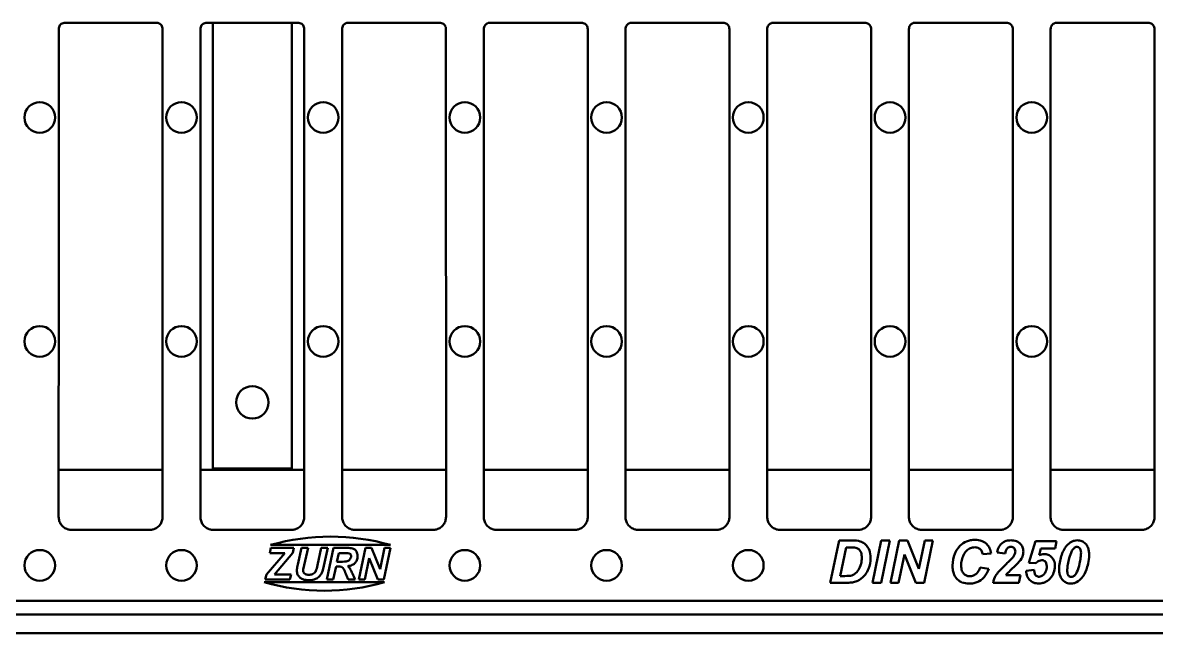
# Model space of a CAD drawing. Header units: inches. Extents: x 31 to 195, y 77 to 126.
# Drawn here: x 153.76 to 164.48, y 110.51 to 116.28 of the extents above; entities that cross this region are included whole.
import ezdxf

# ---------------------------------------------------------------- set-up
doc = ezdxf.new("R2010")
doc.units = ezdxf.units.IN
doc.header["$LTSCALE"] = 8
doc.header["$MEASUREMENT"] = 0
doc.layers.add('Visible (ANSI)', color=7, linetype='Continuous', lineweight=50)

msp = doc.modelspace()

# ---------------------------------------------------------------- linework, layer by layer
at = {"layer": 'Visible (ANSI)'}
for p, q in [((155.02431, 116.276758), (154.161905, 116.276758)), ((156.36431, 116.276758), (155.501905, 116.276758)), ((155.558108, 112.06408), (155.558108, 116.276758)), ((156.308108, 116.276758), (156.308108, 112.06408)), ((157.70431, 116.276758), (156.841905, 116.276758)), ((159.04431, 116.276758), (158.181905, 116.276758)), ((160.38431, 116.276758), (159.521905, 116.276758)), ((161.72431, 116.276758), (160.861905, 116.276758)), ((163.06431, 116.276758), (162.201905, 116.276758)), ((164.40431, 116.276758), (163.541905, 116.276758)), ((154.101647, 112.05308), (155.084568, 112.05308)), ((155.441647, 112.05308), (156.424568, 112.05308)), ((156.308108, 112.06408), (155.558108, 112.06408)), ((156.781647, 112.05308), (157.764568, 112.05308)), ((158.121647, 112.05308), (159.104568, 112.05308)), ((159.461647, 112.05308), (160.444568, 112.05308)), ((160.801647, 112.05308), (161.784568, 112.05308)), ((162.141647, 112.05308), (163.124568, 112.05308)), ((163.481647, 112.05308), (164.464568, 112.05308)), ((154.959668, 111.4833), (154.226547, 111.4833)), ((156.299668, 111.4833), (155.566547, 111.4833)), ((157.639668, 111.4833), (156.906547, 111.4833)), ((158.979668, 111.4833), (158.246547, 111.4833)), ((160.319668, 111.4833), (159.586547, 111.4833)), ((161.659668, 111.4833), (160.926547, 111.4833)), ((161.481034, 111.384081), (161.397498, 110.98408)), ((161.588961, 111.384081), (161.481034, 111.384081)), ((161.879815, 111.384081), (161.796278, 110.98408)), ((161.878595, 110.98408), (161.962132, 111.384081)), ((161.962132, 111.384081), (161.879815, 111.384081)), ((162.051156, 111.384081), (161.96762, 110.98408)), ((162.127376, 111.384081), (162.051156, 111.384081)), ((162.236217, 111.116398), (162.127376, 111.384081)), ((162.292315, 111.384081), (162.236217, 111.116398)), ((162.999668, 111.4833), (162.266547, 111.4833)), ((162.284998, 110.98408), (162.368534, 111.384081)), ((162.368534, 111.384081), (162.292315, 111.384081)), ((164.339668, 111.4833), (163.606547, 111.4833)), ((156.109175, 111.314081), (156.098656, 111.264004)), ((156.105322, 111.341702), (157.240127, 111.341702)), ((156.325714, 111.314081), (156.109175, 111.314081)), ((156.316797, 111.266977), (156.325714, 111.314081)), ((156.398199, 111.314081), (156.362986, 111.155849)), ((156.459937, 111.314081), (156.398199, 111.314081)), ((156.424038, 111.151047), (156.459937, 111.314081)), ((156.584556, 111.314081), (156.550257, 111.150132)), ((156.645836, 111.314081), (156.584556, 111.314081)), ((156.610623, 111.144416), (156.645836, 111.314081)), ((156.699342, 111.314081), (156.63669, 111.01408)), ((156.832422, 111.314081), (156.699342, 111.314081)), ((157.002315, 111.314081), (156.939663, 111.01408)), ((157.05948, 111.314081), (157.002315, 111.314081)), ((157.141111, 111.113318), (157.05948, 111.314081)), ((157.183184, 111.314081), (157.141111, 111.113318)), ((157.177696, 111.01408), (157.240349, 111.314081)), ((157.240349, 111.314081), (157.183184, 111.314081)), ((161.49323, 111.04841), (161.549327, 111.317922)), ((161.549327, 111.317922), (161.597193, 111.317922)), ((163.337437, 111.378593), (163.276461, 111.17402)), ((163.538352, 111.378593), (163.337437, 111.378593)), ((163.372498, 111.245361), (163.390791, 111.306946)), ((163.390791, 111.306946), (163.523717, 111.306946)), ((163.523717, 111.306946), (163.538352, 111.378593)), ((156.238824, 111.264004), (156.06573, 111.061413)), ((156.098656, 111.264004), (156.238824, 111.264004)), ((156.141873, 111.063242), (156.316797, 111.266977)), ((156.733641, 111.183288), (156.750562, 111.264004)), ((156.766339, 111.183288), (156.733641, 111.183288)), ((156.750562, 111.264004), (156.818473, 111.264004)), ((156.996827, 111.01408), (157.039129, 111.215529)), ((157.039129, 111.215529), (157.120531, 111.01408)), ((162.043839, 110.98408), (162.100242, 111.252678)), ((162.100242, 111.252678), (162.208778, 110.98408)), ((162.839266, 111.253593), (162.91823, 111.261215)), ((162.976156, 111.271276), (163.052681, 111.25969)), ((163.276461, 111.17402), (163.340791, 111.169141)), ((156.06573, 111.061413), (156.055897, 111.01408)), ((156.299419, 111.064157), (156.228534, 111.064157)), ((156.2889, 111.01408), (156.299419, 111.064157)), ((156.41512, 111.111032), (156.424038, 111.151047)), ((156.698428, 111.01408), (156.724266, 111.138242)), ((156.724266, 111.138242), (156.749419, 111.138242)), ((162.897193, 111.115178), (162.814266, 111.127678)), ((163.327681, 111.105422), (163.251156, 111.098715)), ((157.183243, 110.98908), (156.045608, 110.98908)), ((156.055897, 111.01408), (156.2889, 111.01408)), ((156.63669, 111.01408), (156.698428, 111.01408)), ((156.838367, 111.01408), (156.904678, 111.01408)), ((156.939663, 111.01408), (156.996827, 111.01408)), ((157.120531, 111.01408), (157.177696, 111.01408)), ((161.397498, 110.98408), (161.538656, 110.98408)), ((161.534998, 111.04841), (161.49323, 111.04841)), ((161.796278, 110.98408), (161.878595, 110.98408)), ((161.96762, 110.98408), (162.043839, 110.98408)), ((162.208778, 110.98408), (162.284998, 110.98408)), ((162.938961, 110.98408), (163.181949, 110.98408)), ((163.196583, 111.055727), (163.058169, 111.055727)), ((163.181949, 110.98408), (163.196583, 111.055727)), ((146.608334, 110.81408), (165.257881, 110.81408)), ((71.933108, 110.68608), (191.933108, 110.68608)), ((71.933108, 110.50708), (191.933108, 110.50708))]:
    msp.add_line(p, q, dxfattribs=at)
for centre, radius in [((153.923108, 115.38108), 0.145), ((155.263108, 115.38108), 0.145), ((156.603108, 115.38108), 0.145), ((157.943108, 115.38108), 0.145), ((159.283108, 115.38108), 0.145), ((160.623108, 115.38108), 0.145), ((161.963108, 115.38108), 0.145), ((163.303108, 115.38108), 0.145), ((153.923108, 113.26508), 0.145), ((155.263108, 113.26508), 0.145), ((156.603108, 113.26508), 0.145), ((157.943108, 113.26508), 0.145), ((159.283108, 113.26508), 0.145), ((160.623108, 113.26508), 0.145), ((161.963108, 113.26508), 0.145), ((163.303108, 113.26508), 0.145), ((155.933108, 112.68908), 0.1535), ((153.923108, 111.14908), 0.145), ((155.263108, 111.14908), 0.145), ((157.943108, 111.14908), 0.145), ((159.283108, 111.14908), 0.145), ((160.623108, 111.14908), 0.145)]:
    msp.add_circle(centre, radius, dxfattribs=at)
for centre, start, end in [((156.672724, 109.340588), 74.1696637, 105.8303363), ((156.614425, 112.989792), 254.1291453, 285.8708547)]:
    msp.add_arc(centre, 2.08, start, end, dxfattribs=at)
for points, knots in [([(154.101989, 116.216817), (154.101985, 115.909571), (154.101972, 115.602325), (154.101934, 114.987834), (154.101908, 114.680588), (154.101845, 114.066097), (154.101809, 113.758852), (154.10174, 113.144362), (154.101706, 112.837117), (154.101654, 112.222627), (154.101637, 111.915382), (154.101628, 111.608138)], [0, 0, 0, 0, 2.341208651, 2.341208651, 4.682417301, 4.682417301, 7.023625952, 7.023625952, 9.364834602, 9.364834602, 11.706043253, 11.706043253, 11.706043253, 11.706043253]), ([(154.161905, 116.276758), (154.155658, 116.276758), (154.149317, 116.275758), (154.137373, 116.271871), (154.131726, 116.268992), (154.121542, 116.261578), (154.117086, 116.257112), (154.109693, 116.246907), (154.106826, 116.241246), (154.102974, 116.229331), (154.101989, 116.223067), (154.101989, 116.216817)], [0, 0, 0, 0, 0.0713971809, 0.0713971809, 0.1427943617, 0.1427943617, 0.2141915426, 0.2141915426, 0.2855887234, 0.2855887234, 0.3569859043, 0.3569859043, 0.3569859043, 0.3569859043]), ([(155.084226, 116.216817), (155.084226, 116.223067), (155.083227, 116.22941), (155.079341, 116.241359), (155.076464, 116.247009), (155.069053, 116.257197), (155.064589, 116.261655), (155.054388, 116.269051), (155.048729, 116.271919), (155.036819, 116.275773), (155.030557, 116.276758), (155.02431, 116.276758)], [0, 0, 0, 0, 0.0713970065, 0.0713970065, 0.1427940129, 0.1427940129, 0.2141910194, 0.2141910194, 0.2855880258, 0.2855880258, 0.3569850323, 0.3569850323, 0.3569850323, 0.3569850323]), ([(155.084226, 116.216817), (155.084231, 115.909571), (155.084243, 115.602325), (155.084282, 114.987834), (155.084307, 114.680588), (155.08437, 114.066097), (155.084406, 113.758852), (155.084476, 113.144362), (155.08451, 112.837117), (155.084561, 112.222627), (155.084578, 111.915382), (155.084587, 111.608138)], [-11.706043253, -11.706043253, -11.706043253, -11.706043253, -9.364834602, -9.364834602, -7.023625952, -7.023625952, -4.682417301, -4.682417301, -2.341208651, -2.341208651, 0, 0, 0, 0]), ([(155.441989, 116.216817), (155.441985, 115.909571), (155.441972, 115.602325), (155.441934, 114.987834), (155.441908, 114.680588), (155.441845, 114.066097), (155.441809, 113.758852), (155.44174, 113.144362), (155.441706, 112.837117), (155.441654, 112.222627), (155.441637, 111.915382), (155.441628, 111.608138)], [0, 0, 0, 0, 2.341208651, 2.341208651, 4.682417301, 4.682417301, 7.023625952, 7.023625952, 9.364834602, 9.364834602, 11.706043253, 11.706043253, 11.706043253, 11.706043253]), ([(155.501905, 116.276758), (155.495658, 116.276758), (155.489317, 116.275758), (155.477373, 116.271871), (155.471726, 116.268992), (155.461542, 116.261578), (155.457086, 116.257112), (155.449693, 116.246907), (155.446826, 116.241246), (155.442974, 116.229331), (155.441989, 116.223067), (155.441989, 116.216817)], [0, 0, 0, 0, 0.0713971809, 0.0713971809, 0.1427943617, 0.1427943617, 0.2141915426, 0.2141915426, 0.2855887234, 0.2855887234, 0.3569859043, 0.3569859043, 0.3569859043, 0.3569859043]), ([(156.36431, 116.276758), (156.370558, 116.276758), (156.376898, 116.275758), (156.388842, 116.271871), (156.394489, 116.268992), (156.404673, 116.261578), (156.409129, 116.257112), (156.416522, 116.246907), (156.419389, 116.241246), (156.423242, 116.229331), (156.424226, 116.223067), (156.424226, 116.216817)], [0, 0, 0, 0, 0.0713971809, 0.0713971809, 0.1427943617, 0.1427943617, 0.2141915426, 0.2141915426, 0.2855887234, 0.2855887234, 0.3569859043, 0.3569859043, 0.3569859043, 0.3569859043]), ([(156.424226, 116.216817), (156.424231, 115.909571), (156.424243, 115.602325), (156.424282, 114.987834), (156.424307, 114.680588), (156.42437, 114.066097), (156.424406, 113.758852), (156.424476, 113.144362), (156.42451, 112.837117), (156.424561, 112.222627), (156.424578, 111.915382), (156.424587, 111.608138)], [0, 0, 0, 0, 2.341208651, 2.341208651, 4.682417301, 4.682417301, 7.023625952, 7.023625952, 9.364834602, 9.364834602, 11.706043253, 11.706043253, 11.706043253, 11.706043253]), ([(156.781989, 116.216817), (156.781985, 115.909571), (156.781972, 115.602325), (156.781934, 114.987834), (156.781908, 114.680588), (156.781845, 114.066097), (156.781809, 113.758852), (156.78174, 113.144362), (156.781706, 112.837117), (156.781654, 112.222627), (156.781637, 111.915382), (156.781628, 111.608138)], [-11.706043253, -11.706043253, -11.706043253, -11.706043253, -9.364834602, -9.364834602, -7.023625952, -7.023625952, -4.682417301, -4.682417301, -2.341208651, -2.341208651, 0, 0, 0, 0]), ([(156.781989, 116.216817), (156.781989, 116.223067), (156.782988, 116.22941), (156.786874, 116.241359), (156.789752, 116.247009), (156.797163, 116.257197), (156.801627, 116.261655), (156.811827, 116.269051), (156.817486, 116.271919), (156.829397, 116.275773), (156.835658, 116.276758), (156.841905, 116.276758)], [0, 0, 0, 0, 0.0713970065, 0.0713970065, 0.1427940129, 0.1427940129, 0.2141910194, 0.2141910194, 0.2855880258, 0.2855880258, 0.3569850323, 0.3569850323, 0.3569850323, 0.3569850323]), ([(157.70431, 116.276758), (157.710558, 116.276758), (157.716898, 116.275758), (157.728842, 116.271871), (157.734489, 116.268992), (157.744673, 116.261578), (157.749129, 116.257112), (157.756522, 116.246907), (157.759389, 116.241246), (157.763242, 116.229331), (157.764226, 116.223067), (157.764226, 116.216817)], [0, 0, 0, 0, 0.0713971809, 0.0713971809, 0.1427943617, 0.1427943617, 0.2141915426, 0.2141915426, 0.2855887234, 0.2855887234, 0.3569859043, 0.3569859043, 0.3569859043, 0.3569859043]), ([(157.764226, 116.216817), (157.764231, 115.909571), (157.764243, 115.602325), (157.764282, 114.987834), (157.764307, 114.680588), (157.76437, 114.066097), (157.764406, 113.758852), (157.764476, 113.144362), (157.76451, 112.837117), (157.764561, 112.222627), (157.764578, 111.915382), (157.764587, 111.608138)], [0, 0, 0, 0, 2.341208651, 2.341208651, 4.682417301, 4.682417301, 7.023625952, 7.023625952, 9.364834602, 9.364834602, 11.706043253, 11.706043253, 11.706043253, 11.706043253]), ([(158.121989, 116.216817), (158.121985, 115.909571), (158.121972, 115.602325), (158.121934, 114.987834), (158.121908, 114.680588), (158.121845, 114.066097), (158.121809, 113.758852), (158.12174, 113.144362), (158.121706, 112.837117), (158.121654, 112.222627), (158.121637, 111.915382), (158.121628, 111.608138)], [-11.706043253, -11.706043253, -11.706043253, -11.706043253, -9.364834602, -9.364834602, -7.023625952, -7.023625952, -4.682417301, -4.682417301, -2.341208651, -2.341208651, 0, 0, 0, 0]), ([(158.121989, 116.216817), (158.121989, 116.223067), (158.122988, 116.22941), (158.126874, 116.241359), (158.129752, 116.247009), (158.137163, 116.257197), (158.141627, 116.261655), (158.151827, 116.269051), (158.157486, 116.271919), (158.169397, 116.275773), (158.175658, 116.276758), (158.181905, 116.276758)], [0, 0, 0, 0, 0.0713970065, 0.0713970065, 0.1427940129, 0.1427940129, 0.2141910194, 0.2141910194, 0.2855880258, 0.2855880258, 0.3569850323, 0.3569850323, 0.3569850323, 0.3569850323]), ([(159.04431, 116.276758), (159.050558, 116.276758), (159.056898, 116.275758), (159.068842, 116.271871), (159.074489, 116.268992), (159.084673, 116.261578), (159.089129, 116.257112), (159.096522, 116.246907), (159.099389, 116.241246), (159.103242, 116.229331), (159.104226, 116.223067), (159.104226, 116.216817)], [0, 0, 0, 0, 0.0713971809, 0.0713971809, 0.1427943617, 0.1427943617, 0.2141915426, 0.2141915426, 0.2855887234, 0.2855887234, 0.3569859043, 0.3569859043, 0.3569859043, 0.3569859043]), ([(159.104226, 116.216817), (159.104231, 115.909571), (159.104243, 115.602325), (159.104282, 114.987834), (159.104307, 114.680588), (159.10437, 114.066097), (159.104406, 113.758852), (159.104476, 113.144362), (159.10451, 112.837117), (159.104561, 112.222627), (159.104578, 111.915382), (159.104587, 111.608138)], [0, 0, 0, 0, 2.341208651, 2.341208651, 4.682417301, 4.682417301, 7.023625952, 7.023625952, 9.364834602, 9.364834602, 11.706043253, 11.706043253, 11.706043253, 11.706043253]), ([(159.461989, 116.216817), (159.461985, 115.909571), (159.461972, 115.602325), (159.461934, 114.987834), (159.461908, 114.680588), (159.461845, 114.066097), (159.461809, 113.758852), (159.46174, 113.144362), (159.461706, 112.837117), (159.461654, 112.222627), (159.461637, 111.915382), (159.461628, 111.608138)], [-11.706043253, -11.706043253, -11.706043253, -11.706043253, -9.364834602, -9.364834602, -7.023625952, -7.023625952, -4.682417301, -4.682417301, -2.341208651, -2.341208651, 0, 0, 0, 0]), ([(159.461989, 116.216817), (159.461989, 116.223067), (159.462988, 116.22941), (159.466874, 116.241359), (159.469752, 116.247009), (159.477163, 116.257197), (159.481627, 116.261655), (159.491827, 116.269051), (159.497486, 116.271919), (159.509397, 116.275773), (159.515658, 116.276758), (159.521905, 116.276758)], [0, 0, 0, 0, 0.0713970065, 0.0713970065, 0.1427940129, 0.1427940129, 0.2141910194, 0.2141910194, 0.2855880258, 0.2855880258, 0.3569850323, 0.3569850323, 0.3569850323, 0.3569850323]), ([(160.38431, 116.276758), (160.390558, 116.276758), (160.396898, 116.275758), (160.408842, 116.271871), (160.414489, 116.268992), (160.424673, 116.261578), (160.429129, 116.257112), (160.436522, 116.246907), (160.439389, 116.241246), (160.443242, 116.229331), (160.444226, 116.223067), (160.444226, 116.216817)], [0, 0, 0, 0, 0.0713971809, 0.0713971809, 0.1427943617, 0.1427943617, 0.2141915426, 0.2141915426, 0.2855887234, 0.2855887234, 0.3569859043, 0.3569859043, 0.3569859043, 0.3569859043]), ([(160.444226, 116.216817), (160.444231, 115.909571), (160.444243, 115.602325), (160.444282, 114.987834), (160.444307, 114.680588), (160.44437, 114.066097), (160.444406, 113.758852), (160.444476, 113.144362), (160.44451, 112.837117), (160.444561, 112.222627), (160.444578, 111.915382), (160.444587, 111.608138)], [0, 0, 0, 0, 2.341208651, 2.341208651, 4.682417301, 4.682417301, 7.023625952, 7.023625952, 9.364834602, 9.364834602, 11.706043253, 11.706043253, 11.706043253, 11.706043253]), ([(160.801989, 116.216817), (160.801985, 115.909571), (160.801972, 115.602325), (160.801934, 114.987834), (160.801908, 114.680588), (160.801845, 114.066097), (160.801809, 113.758852), (160.80174, 113.144362), (160.801706, 112.837117), (160.801654, 112.222627), (160.801637, 111.915382), (160.801628, 111.608138)], [-11.706043253, -11.706043253, -11.706043253, -11.706043253, -9.364834602, -9.364834602, -7.023625952, -7.023625952, -4.682417301, -4.682417301, -2.341208651, -2.341208651, 0, 0, 0, 0]), ([(160.801989, 116.216817), (160.801989, 116.223067), (160.802988, 116.22941), (160.806874, 116.241359), (160.809752, 116.247009), (160.817163, 116.257197), (160.821627, 116.261655), (160.831827, 116.269051), (160.837486, 116.271919), (160.849397, 116.275773), (160.855658, 116.276758), (160.861905, 116.276758)], [0, 0, 0, 0, 0.0713970065, 0.0713970065, 0.1427940129, 0.1427940129, 0.2141910194, 0.2141910194, 0.2855880258, 0.2855880258, 0.3569850323, 0.3569850323, 0.3569850323, 0.3569850323]), ([(161.72431, 116.276758), (161.730558, 116.276758), (161.736898, 116.275758), (161.748842, 116.271871), (161.754489, 116.268992), (161.764673, 116.261578), (161.769129, 116.257112), (161.776522, 116.246907), (161.779389, 116.241246), (161.783242, 116.229331), (161.784226, 116.223067), (161.784226, 116.216817)], [0, 0, 0, 0, 0.0713971809, 0.0713971809, 0.1427943617, 0.1427943617, 0.2141915426, 0.2141915426, 0.2855887234, 0.2855887234, 0.3569859043, 0.3569859043, 0.3569859043, 0.3569859043]), ([(161.784226, 116.216817), (161.784231, 115.909571), (161.784243, 115.602325), (161.784282, 114.987834), (161.784307, 114.680588), (161.78437, 114.066097), (161.784406, 113.758852), (161.784476, 113.144362), (161.78451, 112.837117), (161.784561, 112.222627), (161.784578, 111.915382), (161.784587, 111.608138)], [0, 0, 0, 0, 2.341208651, 2.341208651, 4.682417301, 4.682417301, 7.023625952, 7.023625952, 9.364834602, 9.364834602, 11.706043253, 11.706043253, 11.706043253, 11.706043253]), ([(162.141989, 116.216817), (162.141985, 115.909571), (162.141972, 115.602325), (162.141934, 114.987834), (162.141908, 114.680588), (162.141845, 114.066097), (162.141809, 113.758852), (162.14174, 113.144362), (162.141706, 112.837117), (162.141654, 112.222627), (162.141637, 111.915382), (162.141628, 111.608138)], [-11.706043253, -11.706043253, -11.706043253, -11.706043253, -9.364834602, -9.364834602, -7.023625952, -7.023625952, -4.682417301, -4.682417301, -2.341208651, -2.341208651, 0, 0, 0, 0]), ([(162.141989, 116.216817), (162.141989, 116.223067), (162.142988, 116.22941), (162.146874, 116.241359), (162.149752, 116.247009), (162.157163, 116.257197), (162.161627, 116.261655), (162.171827, 116.269051), (162.177486, 116.271919), (162.189397, 116.275773), (162.195658, 116.276758), (162.201905, 116.276758)], [0, 0, 0, 0, 0.0713970065, 0.0713970065, 0.1427940129, 0.1427940129, 0.2141910194, 0.2141910194, 0.2855880258, 0.2855880258, 0.3569850323, 0.3569850323, 0.3569850323, 0.3569850323]), ([(163.06431, 116.276758), (163.070558, 116.276758), (163.076898, 116.275758), (163.088842, 116.271871), (163.094489, 116.268992), (163.104673, 116.261578), (163.109129, 116.257112), (163.116522, 116.246907), (163.119389, 116.241246), (163.123242, 116.229331), (163.124226, 116.223067), (163.124226, 116.216817)], [0, 0, 0, 0, 0.0713971809, 0.0713971809, 0.1427943617, 0.1427943617, 0.2141915426, 0.2141915426, 0.2855887234, 0.2855887234, 0.3569859043, 0.3569859043, 0.3569859043, 0.3569859043]), ([(163.124226, 116.216817), (163.124231, 115.909571), (163.124243, 115.602325), (163.124282, 114.987834), (163.124307, 114.680588), (163.12437, 114.066097), (163.124406, 113.758852), (163.124476, 113.144362), (163.12451, 112.837117), (163.124561, 112.222627), (163.124578, 111.915382), (163.124587, 111.608138)], [0, 0, 0, 0, 2.341208651, 2.341208651, 4.682417301, 4.682417301, 7.023625952, 7.023625952, 9.364834602, 9.364834602, 11.706043253, 11.706043253, 11.706043253, 11.706043253]), ([(163.481989, 116.216817), (163.481985, 115.909571), (163.481972, 115.602325), (163.481934, 114.987834), (163.481908, 114.680588), (163.481845, 114.066097), (163.481809, 113.758852), (163.48174, 113.144362), (163.481706, 112.837117), (163.481654, 112.222627), (163.481637, 111.915382), (163.481628, 111.608138)], [-11.706043253, -11.706043253, -11.706043253, -11.706043253, -9.364834602, -9.364834602, -7.023625952, -7.023625952, -4.682417301, -4.682417301, -2.341208651, -2.341208651, 0, 0, 0, 0]), ([(163.481989, 116.216817), (163.481989, 116.223067), (163.482988, 116.22941), (163.486874, 116.241359), (163.489752, 116.247009), (163.497163, 116.257197), (163.501627, 116.261655), (163.511827, 116.269051), (163.517486, 116.271919), (163.529397, 116.275773), (163.535658, 116.276758), (163.541905, 116.276758)], [0, 0, 0, 0, 0.0713970065, 0.0713970065, 0.1427940129, 0.1427940129, 0.2141910194, 0.2141910194, 0.2855880258, 0.2855880258, 0.3569850323, 0.3569850323, 0.3569850323, 0.3569850323]), ([(164.40431, 116.276758), (164.410558, 116.276758), (164.416898, 116.275758), (164.428842, 116.271871), (164.434489, 116.268992), (164.444673, 116.261578), (164.449129, 116.257112), (164.456522, 116.246907), (164.459389, 116.241246), (164.463242, 116.229331), (164.464226, 116.223067), (164.464226, 116.216817)], [0, 0, 0, 0, 0.0713971809, 0.0713971809, 0.1427943617, 0.1427943617, 0.2141915426, 0.2141915426, 0.2855887234, 0.2855887234, 0.3569859043, 0.3569859043, 0.3569859043, 0.3569859043]), ([(164.464226, 116.216817), (164.464231, 115.909571), (164.464243, 115.602325), (164.464282, 114.987834), (164.464307, 114.680588), (164.46437, 114.066097), (164.464406, 113.758852), (164.464476, 113.144362), (164.46451, 112.837117), (164.464561, 112.222627), (164.464578, 111.915382), (164.464587, 111.608138)], [0, 0, 0, 0, 2.341208651, 2.341208651, 4.682417301, 4.682417301, 7.023625952, 7.023625952, 9.364834602, 9.364834602, 11.706043253, 11.706043253, 11.706043253, 11.706043253]), ([(154.101628, 111.608138), (154.101628, 111.595124), (154.103711, 111.581914), (154.111813, 111.557027), (154.117814, 111.545258), (154.133269, 111.524036), (154.142579, 111.514751), (154.163851, 111.499346), (154.17565, 111.493375), (154.200479, 111.48535), (154.213528, 111.4833), (154.226547, 111.4833)], [0, 0, 0, 0, 0.1229644103, 0.1229644103, 0.2459288205, 0.2459288205, 0.3688932308, 0.3688932308, 0.4918576411, 0.4918576411, 0.6148220514, 0.6148220514, 0.6148220514, 0.6148220514]), ([(154.959668, 111.4833), (154.972687, 111.4833), (154.985902, 111.485381), (155.010801, 111.493474), (155.022576, 111.499469), (155.043812, 111.51491), (155.053105, 111.524212), (155.068524, 111.54547), (155.074502, 111.557263), (155.082535, 111.58208), (155.084587, 111.595124), (155.084587, 111.608138)], [0, 0, 0, 0, 0.1229638236, 0.1229638236, 0.2459276472, 0.2459276472, 0.3688914708, 0.3688914708, 0.4918552944, 0.4918552944, 0.614819118, 0.614819118, 0.614819118, 0.614819118]), ([(155.441628, 111.608138), (155.441628, 111.595124), (155.443711, 111.581914), (155.451813, 111.557027), (155.457814, 111.545258), (155.473269, 111.524036), (155.482579, 111.514751), (155.503851, 111.499346), (155.51565, 111.493375), (155.540479, 111.48535), (155.553528, 111.4833), (155.566547, 111.4833)], [0, 0, 0, 0, 0.1229644103, 0.1229644103, 0.2459288205, 0.2459288205, 0.3688932308, 0.3688932308, 0.4918576411, 0.4918576411, 0.6148220514, 0.6148220514, 0.6148220514, 0.6148220514]), ([(156.424587, 111.608138), (156.424587, 111.595124), (156.422504, 111.581914), (156.414402, 111.557027), (156.408401, 111.545258), (156.392946, 111.524036), (156.383636, 111.514751), (156.362364, 111.499346), (156.350565, 111.493375), (156.325736, 111.48535), (156.312687, 111.4833), (156.299668, 111.4833)], [0, 0, 0, 0, 0.1229644103, 0.1229644103, 0.2459288205, 0.2459288205, 0.3688932308, 0.3688932308, 0.4918576411, 0.4918576411, 0.6148220514, 0.6148220514, 0.6148220514, 0.6148220514]), ([(156.906547, 111.4833), (156.893528, 111.4833), (156.880313, 111.485381), (156.855414, 111.493474), (156.843639, 111.499469), (156.822403, 111.51491), (156.81311, 111.524212), (156.797692, 111.54547), (156.791713, 111.557263), (156.78368, 111.58208), (156.781628, 111.595124), (156.781628, 111.608138)], [0, 0, 0, 0, 0.1229638236, 0.1229638236, 0.2459276472, 0.2459276472, 0.3688914708, 0.3688914708, 0.4918552944, 0.4918552944, 0.614819118, 0.614819118, 0.614819118, 0.614819118]), ([(157.764587, 111.608138), (157.764587, 111.595124), (157.762504, 111.581914), (157.754402, 111.557027), (157.748401, 111.545258), (157.732946, 111.524036), (157.723636, 111.514751), (157.702364, 111.499346), (157.690565, 111.493375), (157.665736, 111.48535), (157.652687, 111.4833), (157.639668, 111.4833)], [0, 0, 0, 0, 0.1229644103, 0.1229644103, 0.2459288205, 0.2459288205, 0.3688932308, 0.3688932308, 0.4918576411, 0.4918576411, 0.6148220514, 0.6148220514, 0.6148220514, 0.6148220514]), ([(158.246547, 111.4833), (158.233528, 111.4833), (158.220313, 111.485381), (158.195414, 111.493474), (158.183639, 111.499469), (158.162403, 111.51491), (158.15311, 111.524212), (158.137692, 111.54547), (158.131713, 111.557263), (158.12368, 111.58208), (158.121628, 111.595124), (158.121628, 111.608138)], [0, 0, 0, 0, 0.1229638236, 0.1229638236, 0.2459276472, 0.2459276472, 0.3688914708, 0.3688914708, 0.4918552944, 0.4918552944, 0.614819118, 0.614819118, 0.614819118, 0.614819118]), ([(159.104587, 111.608138), (159.104587, 111.595124), (159.102504, 111.581914), (159.094402, 111.557027), (159.088401, 111.545258), (159.072946, 111.524036), (159.063636, 111.514751), (159.042364, 111.499346), (159.030565, 111.493375), (159.005736, 111.48535), (158.992687, 111.4833), (158.979668, 111.4833)], [0, 0, 0, 0, 0.1229644103, 0.1229644103, 0.2459288205, 0.2459288205, 0.3688932308, 0.3688932308, 0.4918576411, 0.4918576411, 0.6148220514, 0.6148220514, 0.6148220514, 0.6148220514]), ([(159.586547, 111.4833), (159.573528, 111.4833), (159.560313, 111.485381), (159.535414, 111.493474), (159.523639, 111.499469), (159.502403, 111.51491), (159.49311, 111.524212), (159.477692, 111.54547), (159.471713, 111.557263), (159.46368, 111.58208), (159.461628, 111.595124), (159.461628, 111.608138)], [0, 0, 0, 0, 0.1229638236, 0.1229638236, 0.2459276472, 0.2459276472, 0.3688914708, 0.3688914708, 0.4918552944, 0.4918552944, 0.614819118, 0.614819118, 0.614819118, 0.614819118]), ([(160.444587, 111.608138), (160.444587, 111.595124), (160.442504, 111.581914), (160.434402, 111.557027), (160.428401, 111.545258), (160.412946, 111.524036), (160.403636, 111.514751), (160.382364, 111.499346), (160.370565, 111.493375), (160.345736, 111.48535), (160.332687, 111.4833), (160.319668, 111.4833)], [0, 0, 0, 0, 0.1229644103, 0.1229644103, 0.2459288205, 0.2459288205, 0.3688932308, 0.3688932308, 0.4918576411, 0.4918576411, 0.6148220514, 0.6148220514, 0.6148220514, 0.6148220514]), ([(160.926547, 111.4833), (160.913528, 111.4833), (160.900313, 111.485381), (160.875414, 111.493474), (160.863639, 111.499469), (160.842403, 111.51491), (160.83311, 111.524212), (160.817692, 111.54547), (160.811713, 111.557263), (160.80368, 111.58208), (160.801628, 111.595124), (160.801628, 111.608138)], [0, 0, 0, 0, 0.1229638236, 0.1229638236, 0.2459276472, 0.2459276472, 0.3688914708, 0.3688914708, 0.4918552944, 0.4918552944, 0.614819118, 0.614819118, 0.614819118, 0.614819118]), ([(161.784587, 111.608138), (161.784587, 111.595124), (161.782504, 111.581914), (161.774402, 111.557027), (161.768401, 111.545258), (161.752946, 111.524036), (161.743636, 111.514751), (161.722364, 111.499346), (161.710565, 111.493375), (161.685736, 111.48535), (161.672687, 111.4833), (161.659668, 111.4833)], [0, 0, 0, 0, 0.1229644103, 0.1229644103, 0.2459288205, 0.2459288205, 0.3688932308, 0.3688932308, 0.4918576411, 0.4918576411, 0.6148220514, 0.6148220514, 0.6148220514, 0.6148220514]), ([(162.266547, 111.4833), (162.253528, 111.4833), (162.240313, 111.485381), (162.215414, 111.493474), (162.203639, 111.499469), (162.182403, 111.51491), (162.17311, 111.524212), (162.157692, 111.54547), (162.151713, 111.557263), (162.14368, 111.58208), (162.141628, 111.595124), (162.141628, 111.608138)], [0, 0, 0, 0, 0.1229638236, 0.1229638236, 0.2459276472, 0.2459276472, 0.3688914708, 0.3688914708, 0.4918552944, 0.4918552944, 0.614819118, 0.614819118, 0.614819118, 0.614819118]), ([(163.124587, 111.608138), (163.124587, 111.595124), (163.122504, 111.581914), (163.114402, 111.557027), (163.108401, 111.545258), (163.092946, 111.524036), (163.083636, 111.514751), (163.062364, 111.499346), (163.050565, 111.493375), (163.025736, 111.48535), (163.012687, 111.4833), (162.999668, 111.4833)], [0, 0, 0, 0, 0.1229644103, 0.1229644103, 0.2459288205, 0.2459288205, 0.3688932308, 0.3688932308, 0.4918576411, 0.4918576411, 0.6148220514, 0.6148220514, 0.6148220514, 0.6148220514]), ([(163.606547, 111.4833), (163.593528, 111.4833), (163.580313, 111.485381), (163.555414, 111.493474), (163.543639, 111.499469), (163.522403, 111.51491), (163.51311, 111.524212), (163.497692, 111.54547), (163.491713, 111.557263), (163.48368, 111.58208), (163.481628, 111.595124), (163.481628, 111.608138)], [0, 0, 0, 0, 0.1229638236, 0.1229638236, 0.2459276472, 0.2459276472, 0.3688914708, 0.3688914708, 0.4918552944, 0.4918552944, 0.614819118, 0.614819118, 0.614819118, 0.614819118]), ([(164.464587, 111.608138), (164.464587, 111.595124), (164.462504, 111.581914), (164.454402, 111.557027), (164.448401, 111.545258), (164.432946, 111.524036), (164.423636, 111.514751), (164.402364, 111.499346), (164.390565, 111.493375), (164.365736, 111.48535), (164.352687, 111.4833), (164.339668, 111.4833)], [0, 0, 0, 0, 0.1229644103, 0.1229644103, 0.2459288205, 0.2459288205, 0.3688932308, 0.3688932308, 0.4918576411, 0.4918576411, 0.6148220514, 0.6148220514, 0.6148220514, 0.6148220514]), ([(161.646583, 111.382861), (161.641275, 111.383379), (161.632522, 111.383636), (161.61433, 111.384021), (161.600463, 111.384081), (161.588961, 111.384081)], [-0.1374830856, -0.1374830856, -0.1374830856, -0.1374830856, -0.0876467804, -0.0876467804, 0, 0, 0, 0]), ([(161.778291, 111.218227), (161.778291, 111.250197), (161.772997, 111.272806), (161.759832, 111.311539), (161.749788, 111.326199), (161.727547, 111.352616), (161.713523, 111.361556), (161.693004, 111.372393), (161.675175, 111.379723), (161.646583, 111.382861)], [-0.627494559, -0.627494559, -0.627494559, -0.627494559, -0.538364946, -0.538364946, -0.4140125505, -0.4140125505, -0.2191799157, -0.2191799157, 0, 0, 0, 0]), ([(162.766095, 111.390788), (162.752133, 111.390788), (162.738283, 111.389479), (162.711143, 111.383985), (162.698112, 111.379901), (162.667151, 111.36657), (162.644512, 111.353757), (162.597655, 111.306933), (162.58341, 111.278277), (162.560941, 111.224218), (162.55451, 111.187291), (162.55451, 111.149324)], [-0.7519184317, -0.7519184317, -0.7519184317, -0.7519184317, -0.6623395836, -0.6623395836, -0.5742613404, -0.5742613404, -0.4460705854, -0.4460705854, -0.2893079575, -0.2893079575, 0, 0, 0, 0]), ([(162.91823, 111.261215), (162.91622, 111.278428), (162.91203, 111.295302), (162.898056, 111.325779), (162.888962, 111.338861), (162.868149, 111.359343), (162.854208, 111.370619), (162.812005, 111.38754), (162.789017, 111.390788), (162.766095, 111.390788)], [-0.7887651221, -0.7887651221, -0.7887651221, -0.7887651221, -0.5600196507, -0.5600196507, -0.3462995775, -0.3462995775, -0.1746643516, -0.1746643516, 0, 0, 0, 0]), ([(163.104205, 111.38591), (163.090009, 111.38591), (163.075887, 111.384185), (163.049567, 111.376216), (163.037804, 111.370414), (163.017568, 111.35559), (163.006103, 111.345168), (162.985585, 111.311122), (162.979466, 111.291356), (162.976156, 111.271276)], [-0.6473325758, -0.6473325758, -0.6473325758, -0.6473325758, -0.4694121157, -0.4694121157, -0.3027254703, -0.3027254703, -0.155076625, -0.155076625, 0, 0, 0, 0]), ([(163.224022, 111.278593), (163.224022, 111.286244), (163.223379, 111.293876), (163.220574, 111.308495), (163.218515, 111.315398), (163.210415, 111.334431), (163.202782, 111.345227), (163.186868, 111.360751), (163.176101, 111.36983), (163.141636, 111.383412), (163.122794, 111.38591), (163.104205, 111.38591)], [-0.735249773, -0.735249773, -0.735249773, -0.735249773, -0.6128752048, -0.6128752048, -0.4971836058, -0.4971836058, -0.2820724189, -0.2820724189, -0.1416477819, -0.1416477819, 0, 0, 0, 0]), ([(163.734693, 111.38591), (163.724766, 111.38591), (163.71498, 111.384735), (163.695708, 111.379826), (163.686519, 111.376158), (163.664636, 111.364284), (163.648139, 111.352551), (163.610345, 111.306002), (163.594654, 111.272177), (163.582864, 111.23652)], [-0.8010431732, -0.8010431732, -0.8010431732, -0.8010431732, -0.6542744206, -0.6542744206, -0.5070194951, -0.5070194951, -0.2861735904, -0.2861735904, 0, 0, 0, 0]), ([(163.845669, 111.24841), (163.845669, 111.261551), (163.844769, 111.274892), (163.84054, 111.299127), (163.837509, 111.310284), (163.82804, 111.33259), (163.820604, 111.345118), (163.799233, 111.36592), (163.788693, 111.373072), (163.763347, 111.383552), (163.749178, 111.38591), (163.734693, 111.38591)], [-0.5853764919, -0.5853764919, -0.5853764919, -0.5853764919, -0.4529849796, -0.4529849796, -0.3376048856, -0.3376048856, -0.2089705476, -0.2089705476, -0.1103748172, -0.1103748172, 0, 0, 0, 0]), ([(156.928687, 111.235422), (156.928687, 111.243578), (156.92788, 111.251767), (156.924122, 111.266874), (156.921406, 111.273714), (156.91464, 111.284948), (156.909659, 111.292001), (156.894518, 111.30396), (156.886938, 111.306989), (156.866173, 111.312859), (156.849046, 111.314081), (156.832422, 111.314081)], [-0.4283137024, -0.4283137024, -0.4283137024, -0.4283137024, -0.3366659499, -0.3366659499, -0.2534095466, -0.2534095466, -0.1893380736, -0.1893380736, -0.126680874, -0.126680874, 0, 0, 0, 0]), ([(161.597193, 111.317922), (161.607049, 111.317922), (161.618135, 111.317652), (161.6349, 111.316036), (161.642222, 111.314944), (161.647803, 111.313044)], [-0.1089193799, -0.1089193799, -0.1089193799, -0.1089193799, -0.0449214195, -0.0449214195, 0, 0, 0, 0]), ([(161.647803, 111.313044), (161.652745, 111.311321), (161.657364, 111.308958), (161.666191, 111.30287), (161.670239, 111.299174), (161.679138, 111.289108), (161.684773, 111.281717), (161.693984, 111.254859), (161.695669, 111.237764), (161.695669, 111.220666)], [-0.3951584883, -0.3951584883, -0.3951584883, -0.3951584883, -0.3209029239, -0.3209029239, -0.2430373952, -0.2430373952, -0.1302913781, -0.1302913781, 0, 0, 0, 0]), ([(162.635913, 111.146276), (162.635913, 111.163303), (162.637907, 111.180115), (162.646134, 111.215783), (162.652678, 111.233366), (162.666032, 111.261268), (162.674863, 111.275087), (162.699678, 111.300252), (162.713427, 111.307386), (162.73648, 111.317026), (162.7501, 111.319751), (162.764266, 111.319751)], [-0.3785346113, -0.3785346113, -0.3785346113, -0.3785346113, -0.3232241954, -0.3232241954, -0.2596277456, -0.2596277456, -0.1904032469, -0.1904032469, -0.1079495087, -0.1079495087, 0, 0, 0, 0]), ([(162.764266, 111.319751), (162.772912, 111.319751), (162.781648, 111.318841), (162.797755, 111.314332), (162.805002, 111.310966), (162.816338, 111.302508), (162.822023, 111.297118), (162.833395, 111.277827), (162.837064, 111.265548), (162.839266, 111.253593)], [-0.3847040557, -0.3847040557, -0.3847040557, -0.3847040557, -0.2738723987, -0.2738723987, -0.1703588896, -0.1703588896, -0.092634434, -0.092634434, 0, 0, 0, 0]), ([(163.052681, 111.25969), (163.05477, 111.27068), (163.057803, 111.282711), (163.067036, 111.30377), (163.071755, 111.308936), (163.079099, 111.315884), (163.083795, 111.319113), (163.094506, 111.323584), (163.100173, 111.324629), (163.106035, 111.324629)], [-0.1534342792, -0.1534342792, -0.1534342792, -0.1534342792, -0.1217026421, -0.1217026421, -0.0884400679, -0.0884400679, -0.0446652184, -0.0446652184, 0, 0, 0, 0]), ([(163.106035, 111.324629), (163.111767, 111.324629), (163.117387, 111.323709), (163.127541, 111.319517), (163.13179, 111.316589), (163.13866, 111.309695), (163.142069, 111.305314), (163.14711, 111.292846), (163.148108, 111.286034), (163.148108, 111.279202)], [-0.2259364898, -0.2259364898, -0.2259364898, -0.2259364898, -0.1614763089, -0.1614763089, -0.1024392816, -0.1024392816, -0.052058675, -0.052058675, 0, 0, 0, 0]), ([(163.148108, 111.279202), (163.148108, 111.274736), (163.147422, 111.270266), (163.145025, 111.260882), (163.143127, 111.255893), (163.138633, 111.246139), (163.132843, 111.234549), (163.114876, 111.214263)], [-0.5685708064, -0.5685708064, -0.5685708064, -0.5685708064, -0.4016520544, -0.4016520544, -0.2064882074, -0.2064882074, 0, 0, 0, 0]), ([(163.181949, 111.181032), (163.202962, 111.205452), (163.211219, 111.223141), (163.220884, 111.24796), (163.224022, 111.263018), (163.224022, 111.278593)], [-0.2029638234, -0.2029638234, -0.2029638234, -0.2029638234, -0.1186789946, -0.1186789946, 0, 0, 0, 0]), ([(163.6539, 111.201459), (163.659121, 111.223346), (163.665998, 111.247414), (163.680022, 111.280314), (163.686716, 111.293324), (163.695059, 111.303593)], [-0.2735298565, -0.2735298565, -0.2735298565, -0.2735298565, -0.1008170268, -0.1008170268, 0, 0, 0, 0]), ([(163.695059, 111.303593), (163.698029, 111.307305), (163.701353, 111.310778), (163.708403, 111.31641), (163.712026, 111.318644), (163.720978, 111.322388), (163.72621, 111.32341), (163.731644, 111.32341)], [-0.1101746327, -0.1101746327, -0.1101746327, -0.1101746327, -0.0739419032, -0.0739419032, -0.041413204, -0.041413204, 0, 0, 0, 0]), ([(163.731644, 111.32341), (163.734432, 111.32341), (163.737201, 111.323125), (163.742512, 111.321877), (163.744996, 111.32096), (163.751473, 111.31756), (163.754967, 111.314555), (163.759949, 111.308582), (163.763052, 111.304328), (163.768208, 111.287571), (163.769144, 111.277128), (163.769144, 111.266702)], [-0.3772290114, -0.3772290114, -0.3772290114, -0.3772290114, -0.3145029392, -0.3145029392, -0.2544694693, -0.2544694693, -0.1498932255, -0.1498932255, -0.0794400356, -0.0794400356, 0, 0, 0, 0]), ([(156.867178, 111.234507), (156.867178, 111.230188), (156.866512, 111.225973), (156.863808, 111.217546), (156.86176, 111.213514), (156.855836, 111.204685), (156.851284, 111.199666), (156.840315, 111.192446), (156.835187, 111.190026), (156.818265, 111.184828), (156.795661, 111.183288), (156.766339, 111.183288)], [-0.6269760614, -0.6269760614, -0.6269760614, -0.6269760614, -0.5359256688, -0.5359256688, -0.440423319, -0.440423319, -0.3117794723, -0.3117794723, -0.2234325516, -0.2234325516, 0, 0, 0, 0]), ([(156.818473, 111.264004), (156.830471, 111.264004), (156.840981, 111.263307), (156.850173, 111.260899), (156.852249, 111.260175), (156.853916, 111.259202)], [-0.06423357697, -0.06423357697, -0.06423357697, -0.06423357697, -0.01470160443, -0.01470160443, 0, 0, 0, 0]), ([(156.836309, 111.141672), (156.850522, 111.143492), (156.864948, 111.146878), (156.887553, 111.157209), (156.896307, 111.162932), (156.909118, 111.17577), (156.916427, 111.184495), (156.926685, 111.209555), (156.928687, 111.222407), (156.928687, 111.235422)], [-0.5555228948, -0.5555228948, -0.5555228948, -0.5555228948, -0.3539971075, -0.3539971075, -0.2062899743, -0.2062899743, -0.0991776306, -0.0991776306, 0, 0, 0, 0]), ([(156.853916, 111.259202), (156.856424, 111.257646), (156.858708, 111.255786), (156.862498, 111.251434), (156.863955, 111.249065), (156.866563, 111.242661), (156.867178, 111.238601), (156.867178, 111.234507)], [-0.07516078772, -0.07516078772, -0.07516078772, -0.07516078772, -0.05267236917, -0.05267236917, -0.03119385947, -0.03119385947, 0, 0, 0, 0]), ([(161.695669, 111.220666), (161.695669, 111.201896), (161.693912, 111.182955), (161.68761, 111.15674), (161.682956, 111.139589), (161.662696, 111.102318), (161.651756, 111.087272), (161.638047, 111.074934)], [-0.742641423, -0.742641423, -0.742641423, -0.742641423, -0.3233607128, -0.3233607128, -0.1405386191, -0.1405386191, 0, 0, 0, 0]), ([(161.6914, 111.02402), (161.706076, 111.035474), (161.718795, 111.048948), (161.741029, 111.079181), (161.751847, 111.097828), (161.772958, 111.149289), (161.778291, 111.183546), (161.778291, 111.218227)], [-0.5807300075, -0.5807300075, -0.5807300075, -0.5807300075, -0.423747975, -0.423747975, -0.2642667643, -0.2642667643, 0, 0, 0, 0]), ([(163.058169, 111.055727), (163.071896, 111.073267), (163.084053, 111.085466), (163.128216, 111.127818), (163.162455, 111.158595), (163.181949, 111.181032)], [-0.343064283, -0.343064283, -0.343064283, -0.343064283, -0.2264833413, -0.2264833413, 0, 0, 0, 0]), ([(163.114876, 111.214263), (163.110081, 111.209057), (163.101489, 111.200467), (163.086574, 111.185642), (163.074239, 111.17362), (163.063961, 111.163654)], [-0.1589248859, -0.1589248859, -0.1589248859, -0.1589248859, -0.1090903934, -0.1090903934, 0, 0, 0, 0]), ([(163.340791, 111.169141), (163.345684, 111.174368), (163.351025, 111.179261), (163.362, 111.187233), (163.367549, 111.190453), (163.38137, 111.196117), (163.389576, 111.1978), (163.398108, 111.1978)], [-0.1683891038, -0.1683891038, -0.1683891038, -0.1683891038, -0.1138148218, -0.1138148218, -0.0650133249, -0.0650133249, 0, 0, 0, 0]), ([(163.41823, 111.255727), (163.410565, 111.255727), (163.402991, 111.25483), (163.387595, 111.25134), (163.379912, 111.248678), (163.372498, 111.245361)], [-0.1202884639, -0.1202884639, -0.1202884639, -0.1202884639, -0.061889614, -0.061889614, 0, 0, 0, 0]), ([(163.398108, 111.1978), (163.401746, 111.1978), (163.405384, 111.197491), (163.412269, 111.196115), (163.415486, 111.195111), (163.423634, 111.19141), (163.428036, 111.188172), (163.434259, 111.181471), (163.438017, 111.176808), (163.444022, 111.160375), (163.445059, 111.150819), (163.445059, 111.141702)], [-0.3570642379, -0.3570642379, -0.3570642379, -0.3570642379, -0.292331555, -0.292331555, -0.2321510789, -0.2321510789, -0.1331026346, -0.1331026346, -0.0694694151, -0.0694694151, 0, 0, 0, 0]), ([(163.522803, 111.142312), (163.522803, 111.160203), (163.520174, 111.17813), (163.507964, 111.207083), (163.500586, 111.217959), (163.481903, 111.236264), (163.471664, 111.243177), (163.44674, 111.253442), (163.432614, 111.255727), (163.41823, 111.255727)], [-0.445934028, -0.445934028, -0.445934028, -0.445934028, -0.3088890217, -0.3088890217, -0.2053662992, -0.2053662992, -0.1096091884, -0.1096091884, 0, 0, 0, 0]), ([(163.582864, 111.23652), (163.576227, 111.216412), (163.571033, 111.195896), (163.564184, 111.154903), (163.562437, 111.134649), (163.562437, 111.114263)], [-0.3166928571, -0.3166928571, -0.3166928571, -0.3166928571, -0.1553398862, -0.1553398862, 0, 0, 0, 0]), ([(163.639266, 111.09841), (163.639266, 111.113415), (163.640819, 111.12931), (163.645622, 111.163137), (163.64957, 111.182785), (163.6539, 111.201459)], [-0.2601124726, -0.2601124726, -0.2601124726, -0.2601124726, -0.1460655697, -0.1460655697, 0, 0, 0, 0]), ([(163.674022, 110.977373), (163.683279, 110.977373), (163.692431, 110.97837), (163.710407, 110.982546), (163.719, 110.985658), (163.748962, 111.000488), (163.764466, 111.015996), (163.794793, 111.050921), (163.809651, 111.080819), (163.829323, 111.136225), (163.845669, 111.188673), (163.845669, 111.24841)], [-1.42420364, -1.42420364, -1.42420364, -1.42420364, -1.33217933, -1.33217933, -1.240742654, -1.240742654, -0.999827511, -0.999827511, -0.455194021, -0.455194021, 0, 0, 0, 0]), ([(163.75512, 111.166702), (163.748983, 111.138601), (163.74109, 111.10951), (163.726923, 111.077734), (163.721634, 111.067756), (163.715181, 111.059995)], [-0.266252219, -0.266252219, -0.266252219, -0.266252219, -0.076912529, -0.076912529, 0, 0, 0, 0]), ([(163.769144, 111.266702), (163.769144, 111.252569), (163.767596, 111.237215), (163.763022, 111.204606), (163.7592, 111.185064), (163.75512, 111.166702)], [-0.2505790308, -0.2505790308, -0.2505790308, -0.2505790308, -0.1433245594, -0.1433245594, 0, 0, 0, 0]), ([(156.174114, 111.063699), (156.171999, 111.063699), (156.16554, 111.063609), (156.157174, 111.06349), (156.148471, 111.06335), (156.141873, 111.063242)], [-0.06272125901, -0.06272125901, -0.06272125901, -0.06272125901, -0.05028394309, -0.05028394309, 0, 0, 0, 0]), ([(156.228534, 111.064157), (156.218408, 111.064023), (156.207691, 111.063899), (156.190009, 111.06375), (156.18168, 111.063699), (156.174114, 111.063699)], [-0.1351608595, -0.1351608595, -0.1351608595, -0.1351608595, -0.0576522062, -0.0576522062, 0, 0, 0, 0]), ([(156.35544, 111.118806), (156.35486, 111.115689), (156.354387, 111.112528), (156.353778, 111.106512), (156.353611, 111.103619), (156.353611, 111.100742)], [-0.04608087523, -0.04608087523, -0.04608087523, -0.04608087523, -0.02191844717, -0.02191844717, 0, 0, 0, 0]), ([(156.353611, 111.100742), (156.353611, 111.094142), (156.354185, 111.08756), (156.356703, 111.074977), (156.358549, 111.069055), (156.365652, 111.053132), (156.372182, 111.044256), (156.386397, 111.030855), (156.395989, 111.023316), (156.428356, 111.011211), (156.447247, 111.00905), (156.465425, 111.00905)], [-0.6218542537, -0.6218542537, -0.6218542537, -0.6218542537, -0.5232995856, -0.5232995856, -0.43023467, -0.43023467, -0.262963334, -0.262963334, -0.1385161465, -0.1385161465, 0, 0, 0, 0]), ([(156.362986, 111.155849), (156.361365, 111.148361), (156.359332, 111.13887), (156.356959, 111.127218), (156.355835, 111.121571), (156.35544, 111.118806)], [-0.06123003914, -0.06123003914, -0.06123003914, -0.06123003914, -0.02128151175, -0.02128151175, 0, 0, 0, 0]), ([(156.413062, 111.09777), (156.413401, 111.100213), (156.413769, 111.102761), (156.414443, 111.107101), (156.414775, 111.109136), (156.41512, 111.111032)], [-0.03352487716, -0.03352487716, -0.03352487716, -0.03352487716, -0.01468042822, -0.01468042822, 0, 0, 0, 0]), ([(156.468169, 111.060727), (156.461986, 111.060727), (156.455645, 111.061148), (156.444438, 111.063201), (156.439341, 111.064658), (156.428424, 111.069776), (156.424481, 111.073213), (156.419121, 111.078823), (156.416909, 111.082052), (156.413784, 111.089555), (156.413062, 111.0936), (156.413062, 111.09777)], [-0.1391083294, -0.1391083294, -0.1391083294, -0.1391083294, -0.112931331, -0.112931331, -0.0908946893, -0.0908946893, -0.0619318185, -0.0619318185, -0.0317741581, -0.0317741581, 0, 0, 0, 0]), ([(156.465425, 111.00905), (156.483271, 111.00905), (156.501637, 111.010949), (156.536536, 111.021817), (156.548797, 111.029791), (156.568671, 111.045556), (156.577451, 111.055468), (156.590647, 111.078477), (156.600553, 111.099613), (156.610623, 111.144416)], [-1.333725564, -1.333725564, -1.333725564, -1.333725564, -1.028872932, -1.028872932, -0.709896457, -0.709896457, -0.349912511, -0.349912511, 0, 0, 0, 0]), ([(156.550257, 111.150132), (156.545228, 111.127825), (156.539696, 111.108502), (156.531553, 111.091634), (156.527617, 111.084539), (156.516247, 111.073816), (156.510161, 111.069319), (156.490849, 111.06204), (156.479271, 111.060727), (156.468169, 111.060727)], [-0.5827969779, -0.5827969779, -0.5827969779, -0.5827969779, -0.2718056574, -0.2718056574, -0.1570278729, -0.1570278729, -0.0845986867, -0.0845986867, 0, 0, 0, 0]), ([(156.749419, 111.138242), (156.757604, 111.138242), (156.766126, 111.137629), (156.775356, 111.13482), (156.777903, 111.133772), (156.780059, 111.132297)], [-0.07363153989, -0.07363153989, -0.07363153989, -0.07363153989, -0.01990843394, -0.01990843394, 0, 0, 0, 0]), ([(156.780059, 111.132297), (156.785551, 111.128461), (156.790211, 111.122992), (156.799121, 111.11008), (156.80347, 111.101442), (156.807041, 111.093196)], [-0.1192857363, -0.1192857363, -0.1192857363, -0.1192857363, -0.0684684055, -0.0684684055, 0, 0, 0, 0]), ([(156.807041, 111.093196), (156.813527, 111.078253), (156.820519, 111.06174), (156.830467, 111.036616), (156.835122, 111.02437), (156.838367, 111.01408)], [-0.2079309914, -0.2079309914, -0.2079309914, -0.2079309914, -0.082213401, -0.082213401, 0, 0, 0, 0]), ([(156.858717, 111.113547), (156.855428, 111.118981), (156.851815, 111.124299), (156.844339, 111.133681), (156.840497, 111.137887), (156.836309, 111.141672)], [-0.09142955508, -0.09142955508, -0.09142955508, -0.09142955508, -0.04301337269, -0.04301337269, 0, 0, 0, 0]), ([(156.904678, 111.01408), (156.897225, 111.032947), (156.889015, 111.052639), (156.874006, 111.085122), (156.866544, 111.100155), (156.858717, 111.113547)], [-0.2732928326, -0.2732928326, -0.2732928326, -0.2732928326, -0.1181954759, -0.1181954759, 0, 0, 0, 0]), ([(161.638047, 111.074934), (161.632549, 111.070026), (161.626606, 111.065688), (161.61185, 111.057437), (161.604896, 111.055218), (161.586313, 111.050048), (161.563293, 111.04841), (161.534998, 111.04841)], [-0.3271275639, -0.3271275639, -0.3271275639, -0.3271275639, -0.2785123616, -0.2785123616, -0.2156119446, -0.2156119446, 0, 0, 0, 0]), ([(162.55451, 111.149324), (162.55451, 111.133319), (162.555631, 111.117103), (162.560867, 111.087494), (162.564627, 111.073843), (162.578695, 111.040862), (162.589584, 111.026926), (162.612456, 111.004454), (162.627041, 110.995055), (162.664728, 110.979981), (162.687719, 110.976763), (162.710608, 110.976763)], [-0.5696671888, -0.5696671888, -0.5696671888, -0.5696671888, -0.4892404892, -0.4892404892, -0.4186110456, -0.4186110456, -0.3091338147, -0.3091338147, -0.1744101474, -0.1744101474, 0, 0, 0, 0]), ([(162.716095, 111.045666), (162.710762, 111.045666), (162.705457, 111.046146), (162.695208, 111.048212), (162.690348, 111.049735), (162.676397, 111.055888), (162.668367, 111.061852), (162.655574, 111.075311), (162.648814, 111.084151), (162.637906, 111.112978), (162.635913, 111.129907), (162.635913, 111.146276)], [-0.5023108897, -0.5023108897, -0.5023108897, -0.5023108897, -0.4329251843, -0.4329251843, -0.3663080653, -0.3663080653, -0.2345683804, -0.2345683804, -0.1247325077, -0.1247325077, 0, 0, 0, 0]), ([(162.710608, 110.976763), (162.725387, 110.976763), (162.740098, 110.97813), (162.768322, 110.984092), (162.781601, 110.988473), (162.808814, 111.001243), (162.830877, 111.013804), (162.872525, 111.06011), (162.886926, 111.086816), (162.897193, 111.115178)], [-0.9155196945, -0.9155196945, -0.9155196945, -0.9155196945, -0.6895128727, -0.6895128727, -0.4744099358, -0.4744099358, -0.2298442899, -0.2298442899, 0, 0, 0, 0]), ([(162.814266, 111.127678), (162.810822, 111.117025), (162.806422, 111.106589), (162.795713, 111.088251), (162.78968, 111.08025), (162.773176, 111.064202), (162.762328, 111.057216), (162.740154, 111.047944), (162.72835, 111.045666), (162.716095, 111.045666)], [-0.3299978299, -0.3299978299, -0.3299978299, -0.3299978299, -0.2525575839, -0.2525575839, -0.1831416277, -0.1831416277, -0.0933783174, -0.0933783174, 0, 0, 0, 0]), ([(163.063961, 111.163654), (162.997633, 111.101073), (162.976903, 111.076947), (162.951761, 111.032661), (162.942617, 111.01136), (162.938961, 110.98408)], [-0.5332643141, -0.5332643141, -0.5332643141, -0.5332643141, -0.2097276997, -0.2097276997, 0, 0, 0, 0]), ([(163.251156, 111.098715), (163.251358, 111.080339), (163.254226, 111.062009), (163.268452, 111.028029), (163.278035, 111.016696), (163.295545, 110.999459), (163.307152, 110.991654), (163.335654, 110.979956), (163.351971, 110.977373), (163.368535, 110.977373)], [-0.3917950767, -0.3917950767, -0.3917950767, -0.3917950767, -0.3134044486, -0.3134044486, -0.234723823, -0.234723823, -0.1262137182, -0.1262137182, 0, 0, 0, 0]), ([(163.327376, 111.09719), (163.327376, 111.098278), (163.327412, 111.099539), (163.32751, 111.102181), (163.327594, 111.103865), (163.327681, 111.105422)], [-0.02010275766, -0.02010275766, -0.02010275766, -0.02010275766, -0.01187937312, -0.01187937312, 0, 0, 0, 0]), ([(163.371888, 111.041702), (163.368544, 111.041702), (163.365208, 111.041999), (163.358852, 111.043305), (163.355874, 111.044262), (163.348104, 111.047853), (163.343855, 111.051064), (163.337893, 111.057562), (163.334223, 111.062121), (163.328366, 111.07854), (163.327376, 111.08812), (163.327376, 111.09719)], [-0.3546264931, -0.3546264931, -0.3546264931, -0.3546264931, -0.2922477304, -0.2922477304, -0.2336029883, -0.2336029883, -0.1325906454, -0.1325906454, -0.0691137064, -0.0691137064, 0, 0, 0, 0]), ([(163.368535, 110.977373), (163.379097, 110.977373), (163.389537, 110.978501), (163.410296, 110.983109), (163.420374, 110.986568), (163.444486, 110.997658), (163.460708, 111.007475), (163.494829, 111.042787), (163.504896, 111.064856), (163.518366, 111.098649), (163.522803, 111.120081), (163.522803, 111.142312)], [-0.4712701401, -0.4712701401, -0.4712701401, -0.4712701401, -0.4160229023, -0.4160229023, -0.3600477911, -0.3600477911, -0.2772072836, -0.2772072836, -0.1694012242, -0.1694012242, 0, 0, 0, 0]), ([(163.445059, 111.141702), (163.445059, 111.131911), (163.444318, 111.122006), (163.440858, 111.103888), (163.438371, 111.095564), (163.428589, 111.074351), (163.420724, 111.06571), (163.407921, 111.053946), (163.401184, 111.049269), (163.386694, 111.043176), (163.37944, 111.041702), (163.371888, 111.041702)], [-0.2782329435, -0.2782329435, -0.2782329435, -0.2782329435, -0.2314194163, -0.2314194163, -0.190064399, -0.190064399, -0.1197771776, -0.1197771776, -0.0575417254, -0.0575417254, 0, 0, 0, 0]), ([(163.562437, 111.114263), (163.562437, 111.101333), (163.563333, 111.088221), (163.567528, 111.064332), (163.570538, 111.053325), (163.580235, 111.030518), (163.587849, 111.018157), (163.609047, 110.997554), (163.619695, 110.990322), (163.64523, 110.979756), (163.659462, 110.977373), (163.674022, 110.977373)], [-0.5626153416, -0.5626153416, -0.5626153416, -0.5626153416, -0.4418695126, -0.4418695126, -0.3361874629, -0.3361874629, -0.2105519044, -0.2105519044, -0.11095338, -0.11095338, 0, 0, 0, 0]), ([(163.676461, 111.039873), (163.673598, 111.039873), (163.670754, 111.040171), (163.665314, 111.041478), (163.66278, 111.042439), (163.656324, 111.045934), (163.652898, 111.048958), (163.648333, 111.054575), (163.645295, 111.058696), (163.640166, 111.076211), (163.639266, 111.087383), (163.639266, 111.09841)], [-0.4438360577, -0.4438360577, -0.4438360577, -0.4438360577, -0.3635675984, -0.3635675984, -0.2869823884, -0.2869823884, -0.1577646973, -0.1577646973, -0.0840258789, -0.0840258789, 0, 0, 0, 0]), ([(163.715181, 111.059995), (163.712043, 111.056297), (163.708568, 111.052847), (163.701258, 111.047214), (163.697516, 111.044959), (163.688035, 111.040994), (163.68236, 111.039873), (163.676461, 111.039873)], [-0.1152733863, -0.1152733863, -0.1152733863, -0.1152733863, -0.0783110772, -0.0783110772, -0.04494996, -0.04494996, 0, 0, 0, 0]), ([(161.538656, 110.98408), (161.553667, 110.98408), (161.569922, 110.984447), (161.595354, 110.98641), (161.607376, 110.987768), (161.61762, 110.990178)], [-0.1954803348, -0.1954803348, -0.1954803348, -0.1954803348, -0.0801870153, -0.0801870153, 0, 0, 0, 0]), ([(161.61762, 110.990178), (161.631643, 110.993494), (161.645525, 110.997965), (161.670323, 111.009339), (161.681393, 111.015928), (161.6914, 111.02402)], [-0.2079001477, -0.2079001477, -0.2079001477, -0.2079001477, -0.0980650013, -0.0980650013, 0, 0, 0, 0])]:
    msp.add_open_spline(points, degree=3, knots=knots, dxfattribs=at)

doc.saveas('drawing.dxf')
